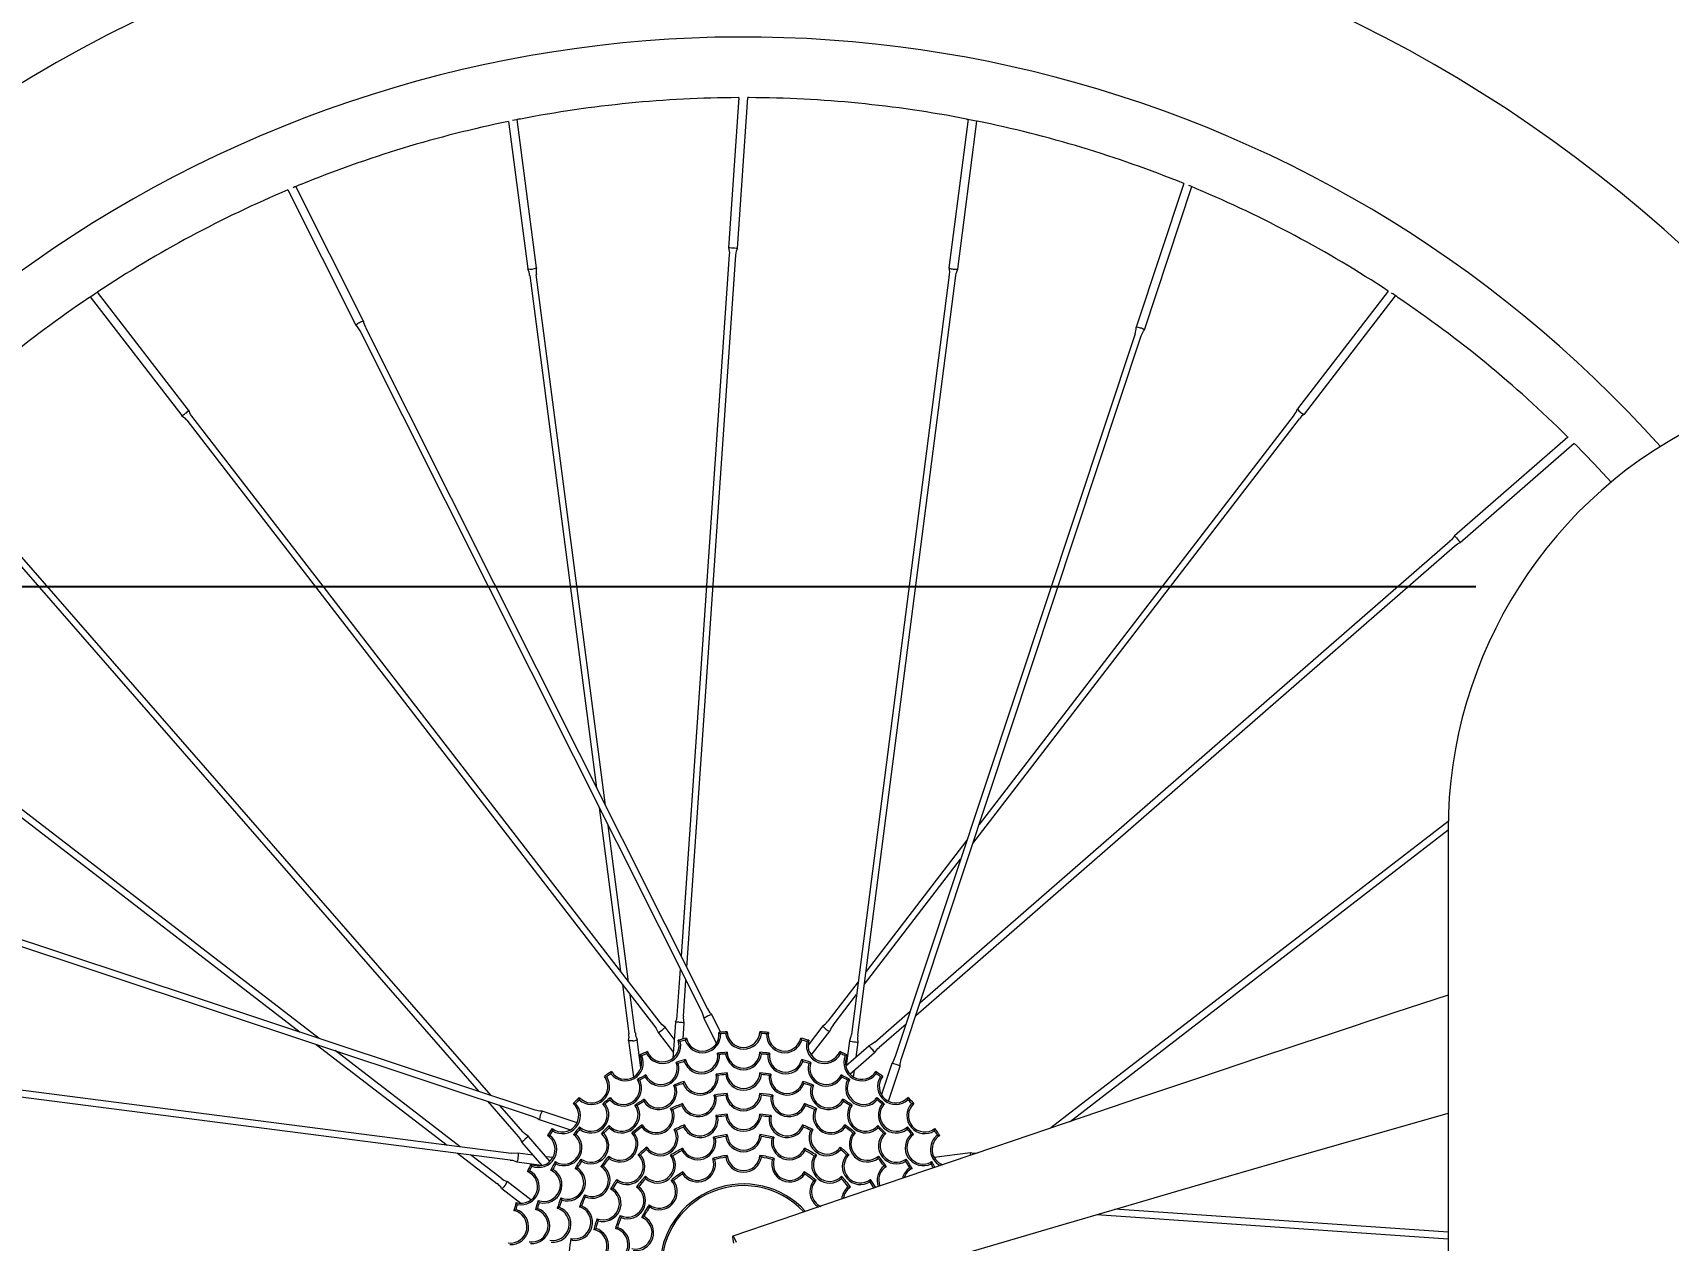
# Model space of a CAD drawing. Header units: millimetres. Extents: x -470 to 13540, y 264 to 3642.
# Drawn here: x 8866.2 to 9245.8, y 2931.9 to 3212.2 of the extents above; entities that cross this region are included whole.
import ezdxf

# ---------------------------------------------------------------- set-up
doc = ezdxf.new("R2010")
doc.units = ezdxf.units.MM
doc.layers.add('ZANO_R', color=7, linetype='Continuous', lineweight=0)
doc.layers.add('ZANO_W', color=1, linetype='Continuous', lineweight=0)
doc.styles.add('Arial', font='arial.ttf')
doc.styles.get("Standard").update_dxf_attribs({"font": 'ARIALUNI.TTF'})
doc.dimstyles.new('pl i ang', dxfattribs={"dimtxt": 50, "dimasz": 50, "dimexe": 1.25, "dimexo": 0.625, "dimgap": 10, "dimtad": 1, "dimtoh": 1, "dimtxsty": 'Standard', "dimcen": 2.5, "dimclrd": 1, "dimclre": 1, "dimclrt": 1, "dimadec": 0, "dimazin": 0, "dimtfac": 1, "dimtmove": 0, "dimatfit": 3, "dimfxl": 1, "dimarcsym": 1})

# ---------------------------------------------------------------- blocks, each defined once
blk = doc.blocks.new('*D479')
at = {"layer": 'ZANO_W', "color": 1, "lineweight": -2}
for p, q in [((9201.16, 3083.63), (8686.68, 3083.63)), ((8696.68, 3043.63), (8696.68, 2645.04)), ((9089.88, 2605.04), (8686.68, 2605.04))]:
    blk.add_line(p, q, dxfattribs=at)
at = {"layer": 'ZANO_W', "color": 1}
for points in [[(8703.35, 3043.63), (8690.01, 3043.63), (8696.68, 3083.63)], [(8690.01, 2645.04), (8703.35, 2645.04), (8696.68, 2605.04)]]:
    blk.add_solid(points, dxfattribs=at)
at = {"layer": 'ZANO_W', "color": 1, "insert": (8666.26, 2844.34), "char_height": 40, "attachment_point": 5, "rotation": 90, "style": 'Arial'}
blk.add_mtext('479', dxfattribs=at)

msp = doc.modelspace()

# ---------------------------------------------------------------- linework, layer by layer
at = {"layer": 'ZANO_R'}
for p, q in [((9030.13, 3197.17), (9027.73, 3162.31)), ((9029.76, 3162.17), (9032.16, 3197.17)), ((9083.31, 3192.12), (9078.86, 3157.63)), ((8976.66, 3191.63), (8981.13, 3157.41)), ((8983.14, 3157.67), (8978.65, 3192.07)), ((9080.88, 3157.37), (9085.3, 3191.73)), ((9133.34, 3177.22), (9122.29, 3143.91)), ((8925.46, 3175.74), (8941.2, 3144.37)), ((8943.02, 3145.28), (8927.32, 3176.56)), ((9124.22, 3143.27), (9135.24, 3176.49)), ((9027.88, 3160.72), (9016.69, 2997.9)), ((9018.03, 2995.22), (9029.4, 3160.61)), ((8981.58, 3155.88), (8997.1, 3036.94)), ((8999.18, 3032.81), (8983.09, 3156.08)), ((9078.92, 3156.04), (9056.21, 2979.69)), ((9057.72, 2979.5), (9080.43, 3155.84)), ((8879.55, 3150.89), (8900.8, 3123.36)), ((8902.4, 3124.6), (8881.24, 3152.03)), ((9180.78, 3152.26), (9159.74, 3124.9)), ((9161.35, 3123.66), (9182.5, 3151.16)), ((8942.14, 3143.07), (9021.51, 2984.91)), ((9022.87, 2985.59), (8943.5, 3143.75)), ((9122.03, 3142.33), (9066.32, 2974.37)), ((9067.76, 2973.89), (9123.48, 3141.85)), ((8901.96, 3122.27), (9010.6, 2981.52)), ((9011.8, 2982.46), (8903.16, 3123.21)), ((9084.4, 3024.03), (9160.19, 3122.57)), ((9158.98, 3123.5), (9085.85, 3028.42)), ((9222.51, 3118.37), (9196.16, 3095.41)), ((9197.5, 3093.88), (9223.95, 3116.93)), ((9195.14, 3094.18), (9072.1, 2986.96)), ((8972.62, 2965.51), (8863.71, 3090.49)), ((9071.16, 2984.12), (9196.14, 3093.03)), ((8862.56, 3089.49), (8969.78, 2966.46)), ((8833.24, 3053.34), (8928.32, 2980.21)), ((8932.71, 2978.75), (8834.17, 3054.55)), ((8997.7, 3032.35), (9002.66, 2994.3)), ((9194.72, 3029.16), (9102.52, 2957.99)), ((9004.51, 2991.9), (8999.78, 3028.22)), ((9106.97, 2959.5), (9194.7, 3027.22)), ((9194.7, 3027.15), (9194.7, 2605.04)), ((9083.03, 3024.76), (9059.63, 2994.33)), ((8982.85, 2962.12), (8814.89, 3017.84)), ((9059.25, 2991.33), (9081.57, 3020.36)), ((8814.41, 3016.39), (8982.37, 2960.67)), ((9016.49, 2994.91), (9015.74, 2984.06)), ((9003.06, 2991.3), (9004.55, 2979.83)), ((9017.26, 2983.96), (9017.83, 2992.24)), ((9057.79, 2991.93), (9050.74, 2982.77)), ((9006.06, 2980.03), (9004.91, 2988.9)), ((9051.95, 2981.84), (9057.4, 2988.93)), ((9021.99, 2983.38), (9024.89, 2977.61)), ((9025.86, 2980.2), (9023.8, 2984.29)), ((9069.84, 2985), (9061.64, 2977.85)), ((9011.36, 2980.13), (9014.9, 2975.53)), ((9015.11, 2978.59), (9012.97, 2981.37)), ((9015.38, 2982.5), (9014.81, 2974.19)), ((9017.15, 2978.63), (9017.41, 2982.36)), ((9025.43, 2980.16), (9025.84, 2979.82)), ((9027.39, 2980.33), (9027.04, 2979.92)), ((9035.35, 2979.92), (9035, 2980.33)), ((9036.54, 2979.82), (9036.96, 2980.16)), ((9049.58, 2981.68), (9046.17, 2977.24)), ((9046.91, 2974.88), (9051.19, 2980.45)), ((9062.64, 2976.7), (9068.9, 2982.15)), ((8931.99, 2977.39), (8962.41, 2953.99)), ((8965.41, 2953.6), (8936.38, 2975.93)), ((9004.5, 2978.25), (9005.61, 2969.78)), ((9007.37, 2971.96), (9006.52, 2978.51)), ((9016.03, 2978.33), (9016.5, 2978.06)), ((9017.93, 2978.83), (9017.66, 2978.37)), ((9044.73, 2978.37), (9044.45, 2978.83)), ((9045.89, 2978.06), (9046.35, 2978.33)), ((9060.28, 2977), (9054.92, 2972.33)), ((9055.76, 2978.17), (9055.02, 2972.42)), ((9057.32, 2974.43), (9057.77, 2977.91)), ((8800.7, 2973.27), (8977.05, 2950.57)), ((8977.24, 2952.08), (8800.9, 2974.78)), ((9007.1, 2974.89), (9007.61, 2974.71)), ((9008.88, 2975.72), (9008.69, 2975.22)), ((9015.57, 2973.2), (9016.05, 2972.96)), ((9017.7, 2973.85), (9017.44, 2973.38)), ((9025.17, 2975.34), (9025.59, 2975)), ((9027.39, 2975.55), (9027.04, 2975.14)), ((9035.35, 2975.14), (9035, 2975.55)), ((9036.8, 2975), (9037.22, 2975.34)), ((9044.94, 2973.38), (9044.68, 2973.85)), ((9046.34, 2972.96), (9046.81, 2973.2)), ((9053.69, 2975.22), (9053.51, 2975.72)), ((9054.78, 2974.71), (9055.29, 2974.89)), ((9055.89, 2970.48), (9061.61, 2975.47)), ((9065.58, 2972.95), (9063.18, 2965.73)), ((9064.81, 2964.19), (9067.51, 2972.31)), ((8998.9, 2969.96), (8999.43, 2969.87)), ((9000.51, 2971.09), (9000.41, 2970.56)), ((9006.58, 2969.24), (9007.09, 2969.09)), ((9008.54, 2970.29), (9008.38, 2969.78)), ((9017.42, 2968.8), (9017.17, 2968.32)), ((9024.84, 2970.49), (9025.27, 2970.17)), ((9027.39, 2970.78), (9027.04, 2970.37)), ((9035.34, 2970.37), (9035, 2970.78)), ((9037.12, 2970.17), (9037.55, 2970.49)), ((9045.21, 2968.32), (9044.97, 2968.8)), ((9054.01, 2969.78), (9053.85, 2970.29)), ((9055.29, 2969.09), (9055.81, 2969.24)), ((9056.73, 2969.81), (9056.93, 2971.39)), ((9061.98, 2970.56), (9061.88, 2971.09)), ((9062.96, 2969.87), (9063.49, 2969.96)), ((8993.07, 2965.07), (8993.06, 2964.53)), ((9000.25, 2965.01), (9000.19, 2964.48)), ((9008.14, 2964.65), (9008.01, 2964.13)), ((9015, 2967.95), (9015.49, 2967.73)), ((9024.4, 2965.6), (9024.84, 2965.29)), ((9027.39, 2966), (9027.05, 2965.58)), ((9035.34, 2965.58), (9035, 2966)), ((9037.55, 2965.29), (9037.99, 2965.6)), ((9046.9, 2967.73), (9047.39, 2967.95)), ((9054.38, 2964.13), (9054.25, 2964.65)), ((9062.2, 2964.48), (9062.14, 2965.01)), ((9069.33, 2964.53), (9069.32, 2965.07)), ((8971.75, 2964.2), (8978.89, 2956)), ((8980.04, 2957), (8974.59, 2963.25)), ((8992.55, 2959.17), (8984.43, 2961.86)), ((8991.68, 2963.68), (8992.21, 2963.68)), ((8998.53, 2963.6), (8999.06, 2963.56)), ((9005.97, 2963.28), (9006.5, 2963.18)), ((9014.26, 2962.48), (9014.77, 2962.29)), ((9017.05, 2963.64), (9016.83, 2963.14)), ((9024.79, 2960.84), (9025.24, 2960.53)), ((9027.39, 2961.21), (9027.05, 2960.79)), ((9035.34, 2960.79), (9035, 2961.21)), ((9037.15, 2960.53), (9037.59, 2960.84)), ((9045.56, 2963.14), (9045.34, 2963.64)), ((9047.62, 2962.29), (9048.12, 2962.48)), ((9055.89, 2963.18), (9056.42, 2963.28)), ((9063.33, 2963.56), (9063.86, 2963.6)), ((9070.17, 2963.68), (9070.71, 2963.68)), ((8983.79, 2959.93), (8991.02, 2957.54)), ((8986.78, 2957.84), (8986.87, 2957.32)), ((8993.14, 2958.22), (8993.19, 2957.68)), ((9000.02, 2958.54), (9000.01, 2958)), ((9005.28, 2956.84), (9005.82, 2956.79)), ((9007.67, 2958.68), (9007.59, 2958.14)), ((9015.11, 2957.61), (9015.62, 2957.44)), ((9017.5, 2958.7), (9017.29, 2958.2)), ((9045.1, 2958.2), (9044.89, 2958.7)), ((9046.76, 2957.44), (9047.28, 2957.61)), ((9054.8, 2958.14), (9054.71, 2958.68)), ((9056.57, 2956.79), (9057.11, 2956.84)), ((9062.38, 2958), (9062.37, 2958.54)), ((9069.2, 2957.68), (9069.24, 2958.22)), ((9075.52, 2957.32), (9075.6, 2957.84)), ((8979.74, 2954.64), (8984.41, 2949.28)), ((8986.26, 2950.24), (8981.27, 2955.97)), ((8985.66, 2956.24), (8986.18, 2956.33)), ((8991.73, 2956.5), (8992.26, 2956.56)), ((8998.2, 2956.72), (8998.74, 2956.74)), ((9008.71, 2953.5), (9008.65, 2952.96)), ((9017.06, 2953.26), (9016.89, 2952.74)), ((9024.21, 2955.86), (9024.67, 2955.57)), ((9027.39, 2956.42), (9027.06, 2955.99)), ((9035.33, 2955.99), (9035, 2956.42)), ((9037.72, 2955.57), (9038.18, 2955.86)), ((9045.49, 2952.74), (9045.32, 2953.26)), ((9053.73, 2952.96), (9053.67, 2953.5)), ((9063.64, 2956.74), (9064.18, 2956.72)), ((9070.12, 2956.56), (9070.66, 2956.5)), ((9076.2, 2956.33), (9076.73, 2956.24)), ((8964.81, 2952.14), (8973.97, 2945.09)), ((8974.9, 2946.3), (8967.81, 2951.76)), ((8978.58, 2950.11), (8984.33, 2949.37)), ((8982.32, 2951.68), (8978.84, 2952.13)), ((8981.85, 2949.64), (8982.03, 2949.14)), ((8986.93, 2951.09), (8985.35, 2951.29)), ((8987.5, 2950.17), (8987.65, 2949.65)), ((8993.46, 2950.77), (8993.57, 2950.25)), ((8999.9, 2951.46), (8999.95, 2950.92)), ((9006.73, 2951.78), (9007.27, 2951.76)), ((9014.26, 2951.64), (9014.79, 2951.53)), ((9024.06, 2950.91), (9024.54, 2950.65)), ((9027.39, 2951.62), (9027.06, 2951.18)), ((9035.32, 2951.18), (9034.99, 2951.62)), ((9037.85, 2950.65), (9038.33, 2950.91)), ((9047.59, 2951.53), (9048.13, 2951.64)), ((9055.12, 2951.76), (9055.66, 2951.78)), ((9062.43, 2950.92), (9062.49, 2951.46)), ((9068.82, 2950.25), (9068.93, 2950.77)), ((9074.74, 2949.65), (9074.89, 2950.17)), ((9083.89, 2952.24), (9075.43, 2951.14)), ((8981.86, 2941.27), (8976.3, 2945.55)), ((8981.02, 2947.86), (8981.52, 2948.05)), ((8986.45, 2948.2), (8986.96, 2948.37)), ((8992.09, 2948.6), (8992.62, 2948.73)), ((8998.07, 2949.07), (8998.6, 2949.16)), ((9001.75, 2946.03), (9001.85, 2945.5)), ((9008.44, 2946.76), (9008.45, 2946.21)), ((9014.36, 2945.82), (9014.91, 2945.77)), ((9017.12, 2947.82), (9017, 2947.29)), ((9045.39, 2947.29), (9045.27, 2947.82)), ((9047.48, 2945.77), (9048.02, 2945.82)), ((9053.93, 2946.21), (9053.95, 2946.76)), ((9060.54, 2945.5), (9060.64, 2946.03)), ((9063.79, 2949.16), (9064.32, 2949.07)), ((9069.77, 2948.73), (9070.29, 2948.6)), ((8975.06, 2943.94), (8979.5, 2940.52)), ((8988.79, 2941.74), (8989.01, 2941.25)), ((8994.26, 2942.48), (8994.45, 2941.97)), ((9000.33, 2943.82), (9000.86, 2943.96)), ((9006.36, 2944.28), (9006.9, 2944.35)), ((9055.49, 2944.35), (9056.03, 2944.28)), ((8977.91, 2938.81), (8978.37, 2939.08)), ((8978.42, 2940.71), (8978.68, 2940.24)), ((8982.89, 2939.04), (8983.36, 2939.3)), ((8983.54, 2941.17), (8983.78, 2940.69)), ((8987.94, 2939.32), (8988.42, 2939.57)), ((8993.11, 2939.69), (8993.6, 2939.92)), ((9009.28, 2940.17), (9009.38, 2939.63)), ((9113.15, 2937.86), (9194.7, 2932.26)), ((9194.7, 2933.79), (9117.37, 2939.1)), ((8996.43, 2934.39), (8996.9, 2934.67)), ((8997.17, 2936.9), (8997.41, 2936.42)), ((9001.45, 2934.65), (9001.93, 2934.91)), ((9002.56, 2937.69), (9002.76, 2937.19)), ((9007.57, 2937.22), (9008.09, 2937.4)), ((8991.14, 2932.34), (8991.45, 2931.9))]:
    msp.add_line(p, q, dxfattribs=at)
at = {"layer": 'ZANO_R', "flags": 128}
for points in [[(9029.94, 3197.16), (9029.93, 3197.16), (9030.06, 3197.17), (9030.13, 3197.17)], [(9082.95, 3192.19), (9082.94, 3192.19), (9083.05, 3192.18), (9083.28, 3192.14), (9083.62, 3192.09), (9084.02, 3192.02), (9084.43, 3191.93), (9084.82, 3191.85), (9085.14, 3191.77), (9085.35, 3191.72), (9085.43, 3191.69), (9085.42, 3191.7)], [(9027.73, 3162.31), (9027.81, 3162.33), (9028.03, 3162.33), (9028.36, 3162.32), (9028.75, 3162.3), (9029.14, 3162.27), (9029.47, 3162.24), (9029.68, 3162.2), (9029.76, 3162.17), (9029.76, 3162.17)], [(9027.73, 3162.31), (9027.89, 3161.15), (9027.84, 3160.72)], [(9029.43, 3160.61), (9029.54, 3161.5), (9029.79, 3162.16)], [(9078.84, 3157.62), (9078.96, 3156.76), (9078.88, 3156.04)], [(9080.46, 3155.84), (9080.52, 3156.35), (9080.89, 3157.36)], [(8879.25, 3150.69), (8879.24, 3150.68), (8879.33, 3150.75), (8879.53, 3150.9), (8879.81, 3151.1), (8880.14, 3151.33), (8880.5, 3151.57), (8880.83, 3151.78), (8881.1, 3151.95), (8881.28, 3152.05), (8881.35, 3152.09), (8881.35, 3152.09)], [(8941.19, 3144.34), (8941.55, 3143.99), (8942.13, 3143.06)], [(8943.51, 3143.76), (8943.09, 3144.89), (8943.05, 3145.28)], [(9122.26, 3143.9), (9122.26, 3143.4), (9122.02, 3142.33)], [(9123.49, 3141.85), (9123.99, 3142.94), (9124.24, 3143.25)], [(8903.19, 3123.23), (8902.87, 3123.63), (8902.42, 3124.6)], [(8900.79, 3123.34), (8901.48, 3122.81), (8901.93, 3122.25)], [(9222.36, 3118.5), (9222.4, 3118.47), (9222.51, 3118.37)], [(9223.95, 3116.93), (9224.05, 3116.82), (9224.14, 3116.72), (9224.14, 3116.72)], [(9224.14, 3116.72), (9228.56, 3112.16), (9232.51, 3107.89)], [(9196.16, 3095.41), (9195.46, 3094.48), (9195.11, 3094.21)], [(9196.16, 3095.41), (9196.23, 3095.37), (9196.39, 3095.22), (9196.62, 3094.98), (9196.87, 3094.69), (9197.13, 3094.39), (9197.33, 3094.13), (9197.46, 3093.95), (9197.5, 3093.88), (9197.5, 3093.88)], [(9196.16, 3093), (9196.87, 3093.56), (9197.51, 3093.85)], [(9194.7, 2988.84), (9182.33, 2984.77), (9166.36, 2979.47), (9151.17, 2974.4), (9136.75, 2969.56), (9123.1, 2964.96), (9109.95, 2960.51), (9089.45, 2953.56), (9068.62, 2946.46), (9059.99, 2943.52), (9050.47, 2940.27), (9040.04, 2936.71), (9028.72, 2932.84)], [(9015.7, 2984.06), (9015.6, 2983.17), (9015.35, 2982.51)], [(9017.41, 2982.36), (9017.25, 2983.52), (9017.3, 2983.95)], [(9021.5, 2984.91), (9021.92, 2983.77), (9021.96, 2983.39)], [(9023.83, 2984.32), (9023.46, 2984.67), (9022.88, 2985.6)], [(9010.57, 2981.5), (9010.89, 2981.1), (9011.34, 2980.13)], [(9012.96, 2981.37), (9012.97, 2981.37), (9012.94, 2981.28), (9012.79, 2981.11), (9012.55, 2980.88), (9012.25, 2980.64), (9011.93, 2980.41), (9011.65, 2980.23), (9011.45, 2980.13), (9011.36, 2980.13), (9011.35, 2980.13)], [(9012.97, 2981.39), (9012.28, 2981.92), (9011.83, 2982.48)], [(9050.29, 2980.94), (9049.99, 2981.19), (9049.75, 2981.42), (9049.61, 2981.59), (9049.58, 2981.68), (9049.59, 2981.69)], [(9056.18, 2979.7), (9056.12, 2979.19), (9055.75, 2978.18)], [(9005.53, 2978.22), (9005.14, 2978.19), (9004.81, 2978.18), (9004.59, 2978.2), (9004.5, 2978.25), (9004.5, 2978.25)], [(9057.77, 2977.91), (9057.77, 2977.91), (9057.69, 2977.86), (9057.47, 2977.85), (9057.13, 2977.86), (9056.75, 2977.9), (9056.36, 2977.96), (9056.04, 2978.03), (9055.83, 2978.1), (9055.76, 2978.17), (9055.76, 2978.17)], [(9057.8, 2977.92), (9057.68, 2978.78), (9057.76, 2979.49)], [(9061.62, 2977.88), (9060.91, 2977.32), (9060.27, 2977.03)], [(9061.62, 2975.47), (9062.32, 2976.4), (9062.66, 2976.67)], [(9066.31, 2974.38), (9065.8, 2973.28), (9065.56, 2972.97)], [(9067.54, 2972.31), (9067.53, 2972.82), (9067.77, 2973.89)], [(8982.37, 2960.67), (8983.46, 2960.16), (8983.77, 2959.92)], [(8984.43, 2961.9), (8983.92, 2961.89), (8982.85, 2962.13)], [(9034.5, 2914.69), (9042.17, 2916.96), (9048.75, 2918.91), (9054.25, 2920.53), (9058.67, 2921.84), (9062.01, 2922.82), (9064.57, 2923.58), (9067.22, 2924.36), (9069.99, 2925.18), (9079.54, 2927.99), (9090.36, 2931.18), (9104.31, 2935.28), (9118.56, 2939.45), (9133.08, 2943.68), (9159.71, 2951.4), (9186.87, 2959.18), (9194.7, 2961.4)], [(8981.27, 2955.97), (8980.34, 2956.68), (8980.07, 2957.02)], [(8978.86, 2955.97), (8979.42, 2955.27), (8979.71, 2954.63)], [(8977.05, 2950.53), (8977.56, 2950.47), (8978.56, 2950.1)], [(8978.82, 2952.15), (8977.96, 2952.04), (8977.25, 2952.11)], [(8978.83, 2952.13), (8978.84, 2952.13), (8978.88, 2952.05), (8978.89, 2951.82), (8978.88, 2951.49), (8978.84, 2951.1), (8978.78, 2950.72), (8978.71, 2950.4), (8978.64, 2950.18), (8978.58, 2950.11), (8978.57, 2950.12)], [(9083.83, 2951.65), (9083.82, 2951.93), (9083.84, 2952.16), (9083.89, 2952.24), (9083.9, 2952.24)], [(8975.8, 2944.65), (8975.55, 2944.35), (8975.33, 2944.11), (8975.15, 2943.96), (8975.06, 2943.94), (8975.05, 2943.94)], [(9029.58, 2931.4), (9029.2, 2932.21), (9028.91, 2932.7), (9028.72, 2932.84), (9028.65, 2932.63), (9028.69, 2932.09), (9028.84, 2931.22)]]:
    msp.add_lwpolyline(points, dxfattribs=at)
at = {"layer": 'ZANO_R'}
for centre, radius, start, end in [((9031.19, 2925.55), 322, 40.0607, 264.4729), ((9031.19, 2925.55), 285.67, 41.8619, 180), ((9031.19, 2925.55), 271.61, 90.2641, 100.9861), ((9031.53, 3183.72), 13.47, 86.0382, 87.2928), ((9031.19, 2925.55), 271.61, 79.015, 89.7329), ((8981.8, 3173.96), 18.38, 97.3983, 103.2703), ((9031.19, 2925.55), 271.61, 101.5823, 112.2354), ((9031.19, 2925.55), 271.61, 67.9088, 78.4831), ((8934.32, 3159.45), 18.48, 108.6546, 114.5682), ((9031.19, 2925.55), 271.61, 112.9088, 123.4823), ((9128.14, 3159.56), 18.35, 63.6394, 69.5925), ((9031.19, 2925.55), 271.61, 56.5823, 67.2358), ((8978.66, 3155.89), 2.89, 359.8766, 31.4113), ((8981.79, 3160.15), 2.83, 256.3875, 298.4812), ((8986.01, 3156.83), 2.98, 163.9255, 194.3641), ((9079.86, 3159.35), 1.99, 240.0123, 269.8584), ((9080.35, 3159.29), 1.99, 255.4647, 285.3181), ((9031.19, 2925.55), 271.61, 124.0146, 134.7357), ((9171.95, 3136.18), 18.32, 52.3888, 58.2787), ((9031.19, 2925.55), 271.61, 45.266, 55.986), ((8943.12, 3142.16), 2.92, 110.8426, 130.9239), ((8943.39, 3143.04), 2.27, 99.4231, 125.3337), ((9122.08, 3140.99), 2.92, 65.8495, 85.9153), ((9122.9, 3141.42), 2.28, 54.4554, 80.3033), ((8900.28, 3125.29), 1.99, 285.0066, 314.8632), ((8900.68, 3125.59), 1.99, 300.4651, 330.3192), ((9156.92, 3125.57), 2.89, 314.8683, 346.4194), ((9162.15, 3126.37), 2.83, 211.3927, 253.4732), ((9162.78, 3121.04), 2.98, 118.9095, 149.3796), ((9299.82, 3027.15), 105.12, 115, 180), ((9025.42, 2978.82), 5.71, 106.3976, 126.8964), ((9001.63, 2979.09), 2.99, 343.8333, 14.3459), ((9008.98, 2980.02), 2.88, 179.8569, 211.3157), ((9015.83, 2977.96), 4.56, 82.8853, 95.7035), ((9016.34, 2977.93), 4.56, 76.4351, 89.2541), ((9021.66, 2979.63), 4.19, 197.397, 2.603), ((9021.66, 2979.63), 3.81, 191.9875, 8.0125), ((9031.19, 2925.55), 54.91, 93.9751, 96.0249), ((9031.19, 2925.55), 54.53, 94.3698, 95.6302), ((9031.19, 2980.46), 4.19, 187.397, 352.603), ((9031.19, 2980.46), 3.81, 181.9875, 358.0125), ((9031.19, 2925.55), 54.91, 83.9751, 86.0249), ((9031.19, 2925.55), 54.53, 84.3698, 85.6302), ((9040.73, 2979.63), 4.19, 177.397, 342.603), ((9040.73, 2979.63), 3.81, 171.9875, 348.0125), ((9048.15, 2984.31), 2.99, 298.8394, 329.3415), ((9051.39, 2981.89), 1.45, 220.6826, 262.2652), ((9054.01, 2979.78), 2.88, 134.8624, 166.311), ((9005.64, 2979.67), 1.45, 265.6927, 307.255), ((9012.41, 2977.15), 4.19, 207.397, 12.603), ((9012.41, 2977.15), 3.81, 201.9875, 18.0125), ((9031.19, 2925.55), 54.91, 103.9751, 106.0249), ((9031.19, 2925.55), 54.53, 104.3698, 105.6302), ((9031.19, 2925.55), 54.91, 73.9751, 76.0249), ((9031.19, 2925.55), 54.53, 74.3698, 75.6302), ((9049.97, 2977.15), 4.19, 167.397, 332.603), ((9049.97, 2977.15), 3.81, 161.9875, 338.0125), ((9057.39, 2973.47), 4.56, 37.8878, 50.7026), ((9057.72, 2973.09), 4.56, 31.4416, 44.2501), ((9003.74, 2973.1), 4.19, 217.397, 22.603), ((9003.74, 2973.1), 3.81, 211.9875, 28.0125), ((9031.19, 2925.55), 54.91, 113.9751, 116.0249), ((9031.19, 2925.55), 54.53, 114.3698, 115.6302), ((9012, 2971.88), 4.19, 210.1046, 14.8954), ((9012, 2971.88), 3.81, 204.6763, 20.3237), ((9031.19, 2925.55), 50.15, 105.6026, 108.1474), ((9031.19, 2925.55), 49.77, 106.0365, 107.7135), ((9021.41, 2974.74), 4.19, 198.8546, 3.6454), ((9021.41, 2974.74), 3.81, 193.4263, 9.0737), ((9031.19, 2925.55), 50.15, 94.3526, 96.8974), ((9031.19, 2925.55), 49.77, 94.7865, 96.4635), ((9031.19, 2975.7), 4.19, 187.6046, 352.3954), ((9031.19, 2975.7), 3.81, 182.1763, 357.8237), ((9031.19, 2925.55), 50.15, 83.1026, 85.6474), ((9031.19, 2925.55), 49.77, 83.5365, 85.2135), ((9040.98, 2974.74), 4.19, 176.3546, 341.1454), ((9040.98, 2974.74), 3.81, 170.9263, 346.5737), ((9031.19, 2925.55), 50.15, 71.8526, 74.3974), ((9031.19, 2925.55), 49.77, 72.2865, 73.9635), ((9050.38, 2971.88), 4.19, 165.1046, 329.8954), ((9050.38, 2971.88), 3.81, 159.6763, 335.3237), ((9031.19, 2925.55), 54.91, 63.9751, 66.0249), ((9031.19, 2925.55), 54.53, 64.3698, 65.6302), ((9058.65, 2973.1), 4.19, 157.397, 322.603), ((9058.65, 2973.1), 3.81, 151.9875, 328.0125), ((9065.07, 2968.18), 4.79, 59.4161, 83.878), ((8995.9, 2967.61), 4.19, 227.397, 32.603), ((8995.9, 2967.61), 3.81, 221.9875, 38.0125), ((9031.19, 2925.55), 54.91, 123.9751, 126.0249), ((9031.19, 2925.55), 54.53, 124.3698, 125.6302), ((9003.33, 2967.25), 4.19, 221.3546, 26.1454), ((9003.33, 2967.25), 3.81, 215.9263, 31.5737), ((9031.19, 2925.55), 50.15, 116.8526, 119.3974), ((9031.19, 2925.55), 49.77, 117.2865, 118.9635), ((9031.19, 2925.55), 45.39, 107.6666, 110.9048), ((9031.19, 2925.55), 45.01, 108.1482, 110.4232), ((9021.09, 2969.8), 4.19, 200.713, 5.0013), ((9021.09, 2969.8), 3.81, 195.2619, 10.4524), ((9031.19, 2925.55), 45.39, 94.8094, 98.0477), ((9031.19, 2925.55), 45.01, 95.2911, 97.5661), ((9031.19, 2970.94), 4.19, 187.8559, 352.1441), ((9031.19, 2970.94), 3.81, 182.4047, 357.5953), ((9031.19, 2925.55), 45.39, 81.9523, 85.1906), ((9031.19, 2925.55), 45.01, 82.4339, 84.7089), ((9041.29, 2969.8), 4.19, 174.9987, 339.287), ((9041.29, 2969.8), 3.81, 169.5476, 344.7381), ((9031.19, 2925.55), 45.39, 69.0952, 72.3334), ((9031.19, 2925.55), 45.01, 69.5768, 71.8518), ((9031.19, 2925.55), 50.15, 60.6026, 63.1474), ((9031.19, 2925.55), 49.77, 61.0365, 62.7135), ((9059.06, 2967.25), 4.19, 153.8546, 318.6454), ((9059.06, 2967.25), 3.81, 148.4263, 324.0737), ((9031.19, 2925.55), 54.91, 53.9751, 56.0249), ((9031.19, 2925.55), 54.53, 54.3698, 55.6302), ((9066.49, 2967.61), 4.19, 147.397, 312.603), ((9066.49, 2967.61), 3.81, 141.9875, 318.0125), ((9031.19, 2925.55), 54.91, 133.9751, 136.0249), ((9031.19, 2925.55), 54.53, 134.3698, 135.6302), ((9031.19, 2925.55), 50.15, 128.1026, 130.6474), ((9031.19, 2925.55), 49.77, 128.5365, 130.2135), ((9031.19, 2925.55), 45.39, 120.5237, 123.762), ((9011.5, 2966.44), 4.19, 213.5701, 17.8584), ((9011.5, 2966.44), 3.81, 208.119, 23.3096), ((9020.68, 2964.79), 4.19, 203.1662, 6.8338), ((9020.68, 2964.79), 3.81, 197.6867, 12.3133), ((9031.19, 2925.55), 40.63, 95.3734, 99.6266), ((9031.19, 2925.55), 40.25, 95.9146, 99.0854), ((9031.19, 2966.18), 4.19, 188.1662, 351.8338), ((9031.19, 2966.18), 3.81, 182.6867, 357.3133), ((9031.19, 2925.55), 40.63, 80.3734, 84.6266), ((9031.19, 2925.55), 40.25, 80.9146, 84.0854), ((9041.71, 2964.79), 4.19, 173.1662, 336.8338), ((9041.71, 2964.79), 3.81, 167.6867, 342.3133), ((9050.89, 2966.44), 4.19, 162.1416, 326.4299), ((9050.89, 2966.44), 3.81, 156.6904, 331.881), ((9031.19, 2925.55), 45.39, 56.238, 59.4763), ((9031.19, 2925.55), 50.15, 49.3526, 51.8974), ((9031.19, 2925.55), 49.77, 49.7865, 51.4635), ((9031.19, 2925.55), 54.91, 43.9751, 46.0249), ((9031.19, 2925.55), 54.53, 44.3698, 45.6302), ((8988.56, 2959.42), 4.79, 149.4119, 173.8834), ((8989.13, 2960.85), 3.81, 231.9875, 48.0125), ((8989.13, 2960.85), 4.19, 237.397, 42.603), ((8995.73, 2961.01), 3.81, 227.1763, 42.8237), ((8995.73, 2961.01), 4.19, 232.6046, 37.3954), ((9002.89, 2961.04), 4.19, 226.4273, 30.7156), ((9002.89, 2961.04), 3.81, 220.9762, 36.1667), ((9031.19, 2925.55), 45.01, 121.0053, 123.2804), ((9010.88, 2960.73), 4.19, 218.1662, 21.8338), ((9010.88, 2960.73), 3.81, 212.6867, 27.3133), ((9031.19, 2925.55), 40.63, 110.3734, 114.6266), ((9031.19, 2925.55), 40.25, 110.9146, 114.0854), ((9021.09, 2959.96), 3.81, 199.4073, 13.32), ((9031.19, 2925.55), 35.87, 96.0874, 100.2763), ((9031.19, 2925.55), 35.49, 96.7047, 99.6589), ((9031.19, 2961.42), 4.19, 188.5593, 351.4407), ((9031.19, 2961.42), 3.81, 183.0437, 356.9563), ((9031.19, 2925.55), 35.87, 79.7237, 83.9126), ((9031.19, 2925.55), 35.49, 80.3411, 83.2953), ((9041.3, 2959.96), 3.81, 166.68, 340.5927), ((9031.19, 2925.55), 40.63, 65.3734, 69.6266), ((9031.19, 2925.55), 40.25, 65.9146, 69.0854), ((9051.51, 2960.73), 4.19, 158.1662, 321.8338), ((9051.51, 2960.73), 3.81, 152.6867, 327.3133), ((9031.19, 2925.55), 45.01, 56.7196, 58.9947), ((9059.49, 2961.04), 4.19, 149.2844, 313.5727), ((9059.49, 2961.04), 3.81, 143.8333, 319.0238), ((9066.65, 2961.01), 4.19, 142.6046, 307.3954), ((9066.65, 2961.01), 3.81, 137.1763, 312.8237), ((9073.26, 2960.85), 4.19, 137.397, 302.603), ((9073.26, 2960.85), 3.81, 131.9875, 308.0125), ((9031.19, 2925.55), 54.91, 143.9751, 146.0249), ((9031.19, 2925.55), 54.53, 144.3698, 145.6302), ((9031.19, 2925.55), 50.15, 139.3526, 141.8974), ((9031.19, 2925.55), 49.77, 139.7865, 141.4635), ((9031.19, 2925.55), 45.39, 133.3809, 136.6191), ((9031.19, 2925.55), 45.01, 133.8625, 136.1375), ((9002.47, 2954.28), 3.81, 227.6867, 42.3133), ((9002.47, 2954.28), 4.19, 233.1662, 36.8338), ((9031.19, 2925.55), 40.63, 125.3734, 129.6266), ((9031.19, 2925.55), 40.25, 125.9146, 129.0854), ((9011.8, 2955.72), 4.19, 221.2866, 24.1679), ((9011.8, 2955.72), 3.81, 215.771, 29.6836), ((9031.19, 2925.55), 35.87, 112.451, 116.6399), ((9031.19, 2925.55), 35.49, 113.0684, 116.0225), ((9021.09, 2959.96), 4.19, 204.923, 7.8043), ((9041.3, 2959.96), 4.19, 172.1957, 335.077), ((9031.19, 2925.55), 35.87, 63.3601, 67.549), ((9031.19, 2925.55), 35.49, 63.9775, 66.9316), ((9050.58, 2955.72), 4.19, 155.8321, 318.7134), ((9050.58, 2955.72), 3.81, 150.3164, 324.229), ((9031.19, 2925.55), 40.63, 50.3734, 54.6266), ((9031.19, 2925.55), 40.25, 50.9146, 54.0854), ((9059.92, 2954.28), 4.19, 143.1662, 306.8338), ((9059.92, 2954.28), 3.81, 137.6867, 312.3133), ((9031.19, 2925.55), 45.39, 43.3809, 46.6191), ((9031.19, 2925.55), 45.01, 43.8625, 46.1375), ((9031.19, 2925.55), 49.77, 38.5365, 40.2135), ((9031.19, 2925.55), 50.15, 38.1026, 40.6474), ((9031.19, 2925.55), 54.53, 34.3698, 35.6302), ((9031.19, 2925.55), 54.91, 33.9751, 36.0249), ((8983.27, 2951.75), 4.56, 127.8852, 140.7034), ((8983.65, 2952.08), 4.56, 121.4362, 134.2528), ((8983.64, 2953), 3.81, 241.9875, 58.0125), ((8983.64, 2953), 4.19, 247.397, 52.603), ((8989.5, 2953.41), 3.81, 238.4263, 54.0737), ((8989.5, 2953.41), 4.19, 243.8546, 48.6454), ((8995.71, 2953.85), 3.81, 233.8333, 49.0238), ((8995.71, 2953.85), 4.19, 239.2844, 43.5727), ((9031.19, 2925.55), 35.87, 128.8146, 133.0035), ((9031.19, 2925.55), 31.11, 117.0202, 122.9798), ((9020.55, 2954.78), 4.19, 209.0734, 10.9266), ((9020.55, 2954.78), 3.81, 203.5101, 16.4899), ((9031.19, 2925.55), 31.11, 97.0202, 102.9798), ((9031.19, 2925.55), 30.72, 97.7388, 102.2612), ((9031.19, 2956.65), 4.19, 189.0734, 350.9266), ((9031.19, 2956.65), 3.81, 183.5101, 356.4899), ((9031.19, 2925.55), 31.11, 77.0202, 82.9798), ((9031.19, 2925.55), 30.72, 77.7388, 82.2612), ((9041.83, 2954.78), 4.19, 169.0734, 330.9266), ((9041.83, 2954.78), 3.81, 163.5101, 336.4899), ((9031.19, 2925.55), 31.11, 57.0202, 62.9798), ((9031.19, 2925.55), 35.87, 46.9965, 51.1854), ((9066.68, 2953.85), 4.19, 136.4273, 300.7156), ((9066.68, 2953.85), 3.81, 130.9762, 306.1667), ((9072.89, 2953.41), 4.19, 131.3546, 296.1454), ((9072.89, 2953.41), 3.81, 125.9263, 301.5737), ((9078.75, 2953), 4.19, 127.397, 243.608), ((9078.75, 2953), 3.81, 121.9875, 250.3861), ((9031.19, 2925.55), 54.91, 153.9751, 156.0249), ((9031.19, 2925.55), 50.15, 150.6026, 153.1474), ((9031.19, 2925.55), 49.77, 151.0365, 152.7135), ((9031.19, 2925.55), 45.39, 146.238, 149.4763), ((9031.19, 2925.55), 45.01, 146.7196, 148.9947), ((9031.19, 2925.55), 40.63, 140.3734, 144.6266), ((9031.19, 2925.55), 40.25, 140.9146, 144.0854), ((9004.09, 2949.04), 3.81, 232.1346, 46.0472), ((9004.09, 2949.04), 4.19, 237.6502, 40.5316), ((9031.19, 2925.55), 35.49, 129.432, 132.3862), ((9011.2, 2949.38), 3.81, 223.5101, 36.4899), ((9011.2, 2949.38), 4.19, 229.0734, 30.9266), ((9031.19, 2925.55), 30.72, 117.7388, 122.2612), ((9020.48, 2949.62), 4.19, 213.7744, 14.2256), ((9020.48, 2949.62), 3.81, 208.1455, 19.8545), ((9031.19, 2925.55), 26.34, 98.291, 105.709), ((9031.19, 2925.55), 25.96, 99.1504, 104.8496), ((9031.19, 2951.89), 4.19, 189.7744, 350.2256), ((9031.19, 2951.89), 3.81, 184.1455, 355.8545), ((9031.19, 2925.55), 26.34, 74.291, 81.709), ((9031.19, 2925.55), 25.96, 75.1504, 80.8496), ((9041.91, 2949.62), 4.19, 165.7744, 326.2256), ((9041.91, 2949.62), 3.81, 160.1455, 331.8545), ((9031.19, 2925.55), 30.72, 57.7388, 62.2612), ((9051.19, 2949.38), 4.19, 149.0734, 310.9266), ((9051.19, 2949.38), 3.81, 143.5101, 316.4899), ((9031.19, 2925.55), 35.49, 47.6138, 50.568), ((9058.3, 2949.04), 4.19, 139.4684, 302.3498), ((9058.3, 2949.04), 3.81, 133.9528, 307.8654), ((9031.19, 2925.55), 40.25, 35.9146, 39.0854), ((9031.19, 2925.55), 40.63, 35.3734, 39.6266), ((9031.19, 2925.55), 45.01, 31.0053, 33.2804), ((9031.19, 2925.55), 45.39, 30.5237, 33.762), ((9031.19, 2925.55), 49.77, 27.7445, 28.9635), ((9031.19, 2925.55), 50.15, 27.6773, 29.3974), ((9084.73, 2955.11), 2.98, 253.8271, 284.3515), ((8976.97, 2948.36), 2.89, 224.868, 256.304), ((8974.86, 2945.75), 1.45, 310.6724, 352.2765), ((8979.59, 2944.33), 3.81, 251.9875, 68.0125), ((8979.59, 2944.33), 4.19, 257.397, 62.603), ((9031.19, 2925.55), 54.53, 154.3698, 155.6302), ((8984.86, 2944.74), 3.81, 249.6763, 65.3237), ((8984.86, 2944.74), 4.19, 255.1046, 59.8954), ((8990.3, 2945.24), 3.81, 246.6904, 61.881), ((8990.3, 2945.24), 4.19, 252.1416, 56.4299), ((8996.01, 2945.86), 3.81, 242.6867, 57.3133), ((8996.01, 2945.86), 4.19, 248.1662, 51.8338), ((9031.19, 2925.55), 35.87, 145.1783, 149.3672), ((9031.19, 2925.55), 35.49, 145.7957, 148.7498), ((9031.19, 2925.55), 31.11, 137.0202, 142.9798), ((9031.19, 2925.55), 30.72, 137.7388, 142.2612), ((9011.62, 2943.18), 3.81, 232.1455, 43.8545), ((9011.62, 2943.18), 4.19, 237.7744, 38.2256), ((9031.19, 2925.55), 26.34, 122.291, 129.709), ((9031.19, 2925.55), 25.96, 123.1504, 128.8496), ((9031.19, 2925.55), 26.34, 50.291, 57.709), ((9031.19, 2925.55), 25.96, 51.1504, 56.8496), ((9050.77, 2943.18), 4.19, 141.7744, 238.9762), ((9050.77, 2943.18), 3.81, 136.1455, 243.995), ((9031.19, 2925.55), 30.72, 37.7388, 42.2612), ((9031.19, 2925.55), 31.11, 37.0202, 42.9798), ((9031.19, 2925.55), 35.49, 31.2502, 34.2043), ((9031.19, 2925.55), 35.87, 31.2525, 34.8217), ((9066.38, 2945.86), 4.19, 128.1662, 201.0152), ((9066.38, 2945.86), 3.81, 122.6867, 201.2696), ((9072.09, 2945.24), 4.19, 123.5701, 165.2434), ((9072.09, 2945.24), 3.81, 118.119, 161.8438), ((8972.43, 2942.5), 2.99, 28.8292, 59.349), ((9031.19, 2925.55), 45.39, 159.0952, 162.3334), ((9031.19, 2925.55), 40.63, 155.3734, 159.6266), ((9031.19, 2925.55), 40.25, 155.9146, 159.0854), ((8998.57, 2940.45), 3.81, 248.4982, 62.4109), ((8998.57, 2940.45), 4.19, 254.0139, 56.8952), ((9004.25, 2941.1), 3.81, 243.5101, 56.4899), ((9004.25, 2941.1), 4.19, 249.0734, 50.9266), ((9031.19, 2925.55), 19.43, 42.2507, 180), ((9031.19, 2925.55), 19.04, 42.8501, 339.6792), ((9058.13, 2941.1), 4.19, 129.0734, 175.0092), ((9058.13, 2941.1), 3.81, 123.5101, 171.754), ((8977.12, 2935.08), 3.81, 261.9875, 78.0125), ((8977.12, 2935.08), 4.19, 267.397, 72.603), ((9031.19, 2925.55), 54.91, 163.9751, 166.0249), ((9031.19, 2925.55), 54.53, 164.3698, 165.6302), ((8982.01, 2935.33), 3.81, 260.9263, 76.5737), ((8982.01, 2935.33), 4.19, 266.3546, 71.1454), ((9031.19, 2925.55), 50.15, 161.8526, 164.3974), ((9031.19, 2925.55), 49.77, 162.2865, 163.9635), ((8986.94, 2935.65), 3.81, 259.5476, 74.7381), ((8986.94, 2935.65), 4.19, 264.9987, 69.287), ((9031.19, 2925.55), 45.01, 159.5768, 161.8518), ((8991.95, 2936.06), 3.81, 257.6867, 72.3133), ((8991.95, 2936.06), 4.19, 263.1662, 66.8338), ((9031.19, 2925.55), 26.34, 146.291, 153.709), ((9031.19, 2925.55), 25.96, 147.1504, 152.8496), ((8995.69, 2930.65), 3.81, 264.8619, 78.7745), ((8995.69, 2930.65), 4.19, 270.3775, 73.2589), ((9031.19, 2925.55), 35.87, 161.5419, 165.7308), ((9031.19, 2925.55), 35.49, 162.1593, 165.1134), ((9000.56, 2930.95), 3.81, 263.5101, 76.4899), ((9000.56, 2930.95), 4.19, 269.0734, 70.9266), ((9031.19, 2925.55), 31.11, 157.0202, 162.9798), ((9031.19, 2925.55), 30.72, 157.7388, 162.2612), ((9006.14, 2933.69), 3.81, 256.1455, 67.8545), ((9006.14, 2933.69), 4.19, 261.7744, 62.2256), ((9031.19, 2925.55), 40.63, 170.3734, 174.6266)]:
    msp.add_arc(centre, radius, start, end, dxfattribs=at)

# ---------------------------------------------------------------- dimensions: what is measured, and where the dimension line sits
at = {"layer": 'ZANO_W'}
dim = msp.add_linear_dim(base=(8696.68, 2605.04), p1=(9211.16, 3083.63), p2=(9099.88, 2605.04), angle=90, dimstyle='pl i ang', override={"dimtxt": 40, "dimasz": 40, "dimexe": 10, "dimexo": 10, "dimtoh": 0, "dimdec": 0, "dimtxsty": 'Arial', "dimtdec": 0, "dimtmove": 1}, dxfattribs=at)
dim.commit()
dim.dimension.update_dxf_attribs({"geometry": '*D479', "text_midpoint": (8666.26, 2844.34)})

doc.saveas('drawing.dxf')
